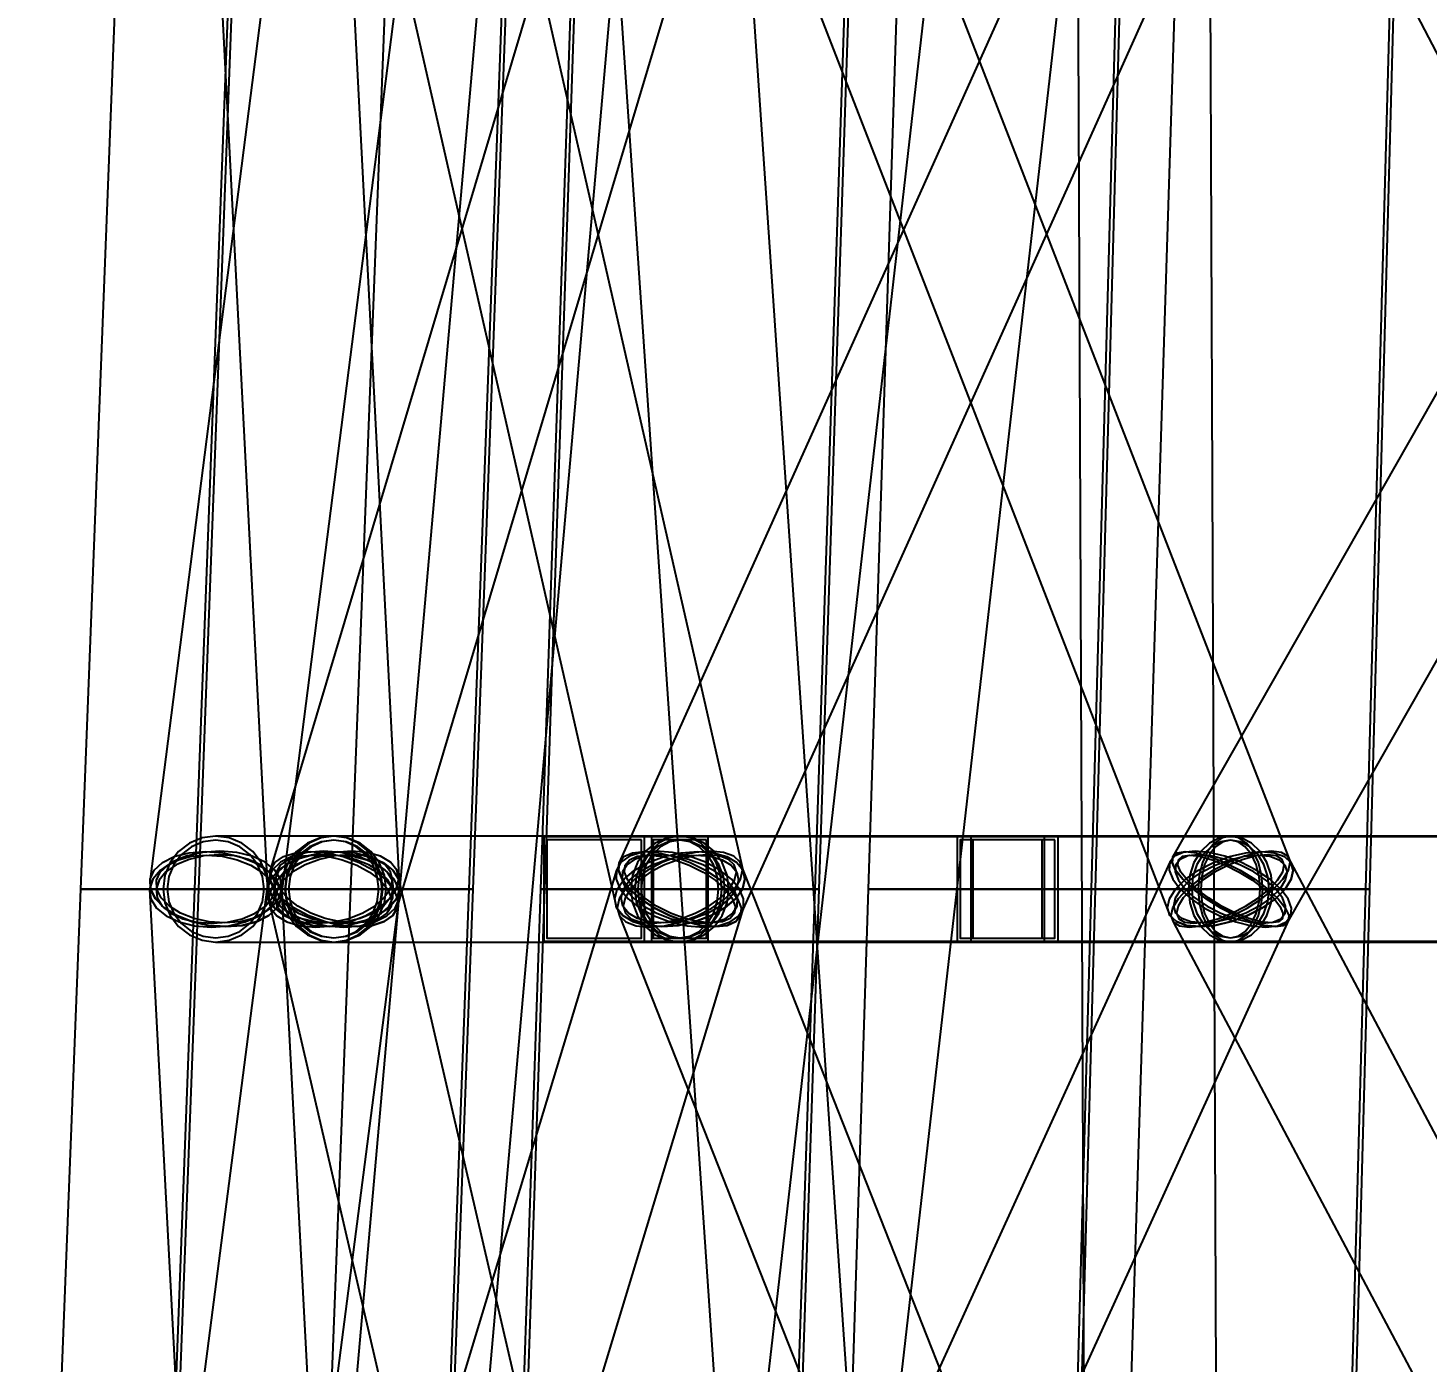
# Model space of a CAD drawing. Header units: millimetres. Extents: x -123812 to 252100, y -3000 to 639000.
# Drawn here: x -13997 to -8635, y 383188 to 388299 of the extents above; entities that cross this region are included whole.
import ezdxf

# ---------------------------------------------------------------- set-up
doc = ezdxf.new("R2010")
doc.units = ezdxf.units.MM
doc.layers.add('D-STR-DIM', color=7, linetype='Continuous', lineweight=13)
doc.layers.add('D-STR-STRC', color=7, linetype='Continuous', lineweight=25)
doc.styles.add('OpenSansCondensed-Light', font='OpenSansCondensed-Light.ttf')
doc.styles.add('TOWER_UNICODE', font='Arial Unicode.ttf')
doc.dimstyles.new('EZDXF', dxfattribs={"dimtxt": 0.25, "dimasz": 0.175, "dimexe": 0.375, "dimexo": 0.125, "dimgap": 0.1, "dimtad": 1, "dimlfac": 100, "dimzin": 12, "dimdsep": 46, "dimtxsty": 'OpenSansCondensed-Light', "dimblk": 'ARCHTICK', "dimcen": 2.5, "dimazin": 3, "dimtfac": 0.5, "dimtmove": 2, "dimatfit": 3})

# ---------------------------------------------------------------- blocks, each defined once
blk = doc.blocks.new('_ARCHTICK')
at = {"color": 0, "linetype": 'BYBLOCK', "const_width": 0.15}
blk.add_lwpolyline([(-0.5, -0.5), (0.5, 0.5)], dxfattribs=at)

msp = doc.modelspace()

# ---------------------------------------------------------------- linework, layer by layer
at = {"layer": 'D-STR-STRC'}
for points in [[(-9409.8, 375001), (-9512.6, 400001), (-9521.2, 400011.4), (-9546.6, 400021.1), (-9586.9, 400029.3), (-9639.6, 400035.5), (-9700.8, 400039.3), (-9766.6, 400040.4), (-9832.3, 400038.7), (-9893.6, 400034.5), (-9946.2, 400027.8), (-9986.5, 400019.3), (-10011.9, 400009.5), (-10020.5, 399999), (-9917.8, 374999)], [(-12948, 374977.9), (-10740.7, 399977.9), (-10749.3, 399986), (-10774.6, 399995.1), (-10814.8, 400004.5), (-10867.2, 400013.5), (-10928.2, 400021.7), (-10993.7, 400028.4), (-11059.2, 400033.1), (-11120.2, 400035.6), (-11172.6, 400035.7), (-11212.8, 400033.3), (-11238.1, 400028.7), (-11246.7, 400022.1), (-13454, 375022.1)], [(-10306.7, 375017), (-12008.5, 400017), (-12017.1, 400023.8), (-12042.4, 400028.9), (-12082.7, 400032.1), (-12135.2, 400033.1), (-12196.3, 400031.8), (-12261.9, 400028.4), (-12327.5, 400023), (-12388.6, 400016.1), (-12441.1, 400008), (-12481.4, 399999.4), (-12506.7, 399990.9), (-12515.3, 399983), (-10813.5, 374983)], [(-11583.3, 374971.3), (-8724, 399971.3), (-8732.6, 399977.9), (-8757.8, 399986), (-8797.9, 399995.1), (-8850.1, 400004.5), (-8911, 400013.5), (-8976.3, 400021.7), (-9041.6, 400028.4), (-9102.5, 400033.1), (-9154.8, 400035.6), (-9194.9, 400035.7), (-9220.1, 400033.3), (-9228.7, 400028.7), (-12088, 375028.7)], [(-6762.9, 390124.8), (-9610, 385124.8), (-9612.2, 385101.9), (-9599.1, 385072.1), (-9571.8, 385037.3), (-9531.9, 385000), (-9482.3, 384962.7), (-9426.4, 384927.9), (-9367.8, 384898.1), (-9310.7, 384875.2), (-9259, 384860.8), (-9216, 384855.9), (-9184.9, 384860.8), (-9167.6, 384875.2), (-6320.5, 389875.2)], [(-9471.4, 389875.2), (-6859, 384875.2), (-6834.9, 384860.8), (-6797.4, 384855.9), (-6749.1, 384860.8), (-6693.4, 384875.2), (-6633.9, 384898.1), (-6574.7, 384927.9), (-6519.9, 384962.7), (-6473.2, 385000), (-6437.8, 385037.3), (-6416.2, 385072.1), (-6409.6, 385101.9), (-6418.8, 385124.8), (-9031.2, 390124.8)], [(-11574.1, 390072.1), (-13068.9, 385072.1), (-13069.9, 385037.3), (-13054.2, 385000), (-13022.9, 384962.7), (-12978.2, 384927.9), (-12923, 384898.1), (-12861.2, 384875.2), (-12797, 384860.8), (-12734.6, 384855.9), (-12678.5, 384860.8), (-12632.4, 384875.2), (-12599.4, 384898.1), (-12581.8, 384927.9), (-11086.9, 389927.9)], [(-12879.7, 389927.9), (-11741.1, 384927.9), (-11717.3, 384898.1), (-11678.6, 384875.2), (-11627.7, 384860.8), (-11568, 384855.9), (-11503.6, 384860.8), (-11438.9, 384875.2), (-11378.2, 384898.1), (-11325.8, 384927.9), (-11285.2, 384962.7), (-11259.2, 385000), (-11249.4, 385037.3), (-11256.7, 385072.1), (-12395.4, 390072.1)], [(-9483.9, 390101.9), (-11731.5, 385101.9), (-11733.8, 385072.1), (-11720.2, 385037.3), (-11691.4, 385000), (-11649.6, 384962.7), (-11597.4, 384927.9), (-11538.6, 384898.1), (-11477, 384875.2), (-11417, 384860.8), (-11362.5, 384855.9), (-11317.3, 384860.8), (-11284.5, 384875.2), (-11266.3, 384898.1), (-9018.7, 389898.1)], [(-11562.2, 389898.1), (-9620.5, 384898.1), (-9595.8, 384875.2), (-9556.9, 384860.8), (-9506.6, 384855.9), (-9448.3, 384860.8), (-9385.9, 384875.2), (-9323.7, 384898.1), (-9266, 384927.9), (-9216.6, 384962.7), (-9179, 385000), (-9155.6, 385037.3), (-9148.2, 385072.1), (-9157.1, 385101.9), (-11098.8, 390101.9)], [(-12888.7, 390037.3), (-13528.9, 385037.3), (-13527.4, 385000), (-13508.8, 384962.7), (-13474.5, 384927.9), (-13426.8, 384898.1), (-13368.9, 384875.2), (-13304.8, 384860.8), (-13238.9, 384855.9), (-13175.7, 384860.8), (-13119.3, 384875.2), (-13073.8, 384898.1), (-13042.2, 384927.9), (-13026.6, 384962.7), (-12386.4, 389962.7)], [(-13336.6, 390000), (-13078.6, 385000), (-13074.1, 384962.7), (-13052.5, 384927.9), (-13015.5, 384898.1), (-12965.6, 384875.2), (-12906, 384860.8), (-12841, 384855.9), (-12774.9, 384860.8), (-12712.3, 384875.2), (-12657.3, 384898.1), (-12613.8, 384927.9), (-12584.7, 384962.7), (-12572.1, 385000), (-12830, 390000)], [(-6638.9, 385203.2), (-9388.8, 385203.2), (-9420.8, 385196.3), (-9450.7, 385176), (-9476.3, 385143.7), (-9495.9, 385101.6), (-9508.3, 385052.6), (-9512.5, 385000), (-9508.3, 384947.4), (-9495.9, 384898.4), (-9476.3, 384856.3), (-9450.7, 384824), (-9420.8, 384803.7), (-9388.8, 384796.8), (-6638.9, 384796.8)], [(-6638.9, 385203.2), (-9388.8, 385203.2), (-9420.8, 385196.3), (-9450.7, 385176), (-9476.3, 385143.7), (-9495.9, 385101.6), (-9508.3, 385052.6), (-9512.5, 385000), (-9508.3, 384947.4), (-9495.9, 384898.4), (-9476.3, 384856.3), (-9450.7, 384824), (-9420.8, 384803.7), (-9388.8, 384796.8), (-6638.9, 384796.8)], [(-13221.1, 379962.3), (-12574.3, 384962.3), (-12575.7, 385000), (-12594.2, 385037.7), (-12628.4, 385072.8), (-12676.1, 385102.9), (-12733.9, 385126.1), (-12797.9, 385140.6), (-12863.9, 385145.6), (-12927.1, 385140.6), (-12983.5, 385126.1), (-13029.1, 385102.9), (-13060.8, 385072.8), (-13076.4, 385037.7), (-13723.3, 380037.7)], [(-12759.9, 380000), (-13024.5, 385000), (-13029.1, 385037.7), (-13050.6, 385072.8), (-13087.6, 385102.9), (-13137.5, 385126.1), (-13197, 385140.6), (-13262, 385145.6), (-13328.1, 385140.6), (-13390.8, 385126.1), (-13445.7, 385102.9), (-13489.2, 385072.8), (-13518.3, 385037.7), (-13531, 385000), (-13266.4, 380000)], [(-12769.8, 379927.2), (-11255.5, 384927.2), (-11254.4, 384962.3), (-11269.9, 385000), (-11301.1, 385037.7), (-11345.7, 385072.8), (-11400.7, 385102.9), (-11462.5, 385126.1), (-11526.7, 385140.6), (-11589, 385145.6), (-11645.2, 385140.6), (-11691.4, 385126.1), (-11724.5, 385102.9), (-11742.2, 385072.8), (-13256.5, 380072.8)], [(-11425.3, 380072.8), (-12583.3, 385072.8), (-12607.1, 385102.9), (-12645.8, 385126.1), (-12696.7, 385140.6), (-12756.4, 385145.6), (-12820.8, 385140.6), (-12885.5, 385126.1), (-12946.1, 385102.9), (-12998.4, 385072.8), (-13039, 385037.7), (-13065, 385000), (-13074.7, 384962.3), (-13067.4, 384927.2), (-11909.3, 379927.2)], [(-11435.1, 379897.1), (-9156.7, 384897.1), (-9154.1, 384927.2), (-9167.6, 384962.3), (-9196.1, 385000), (-9237.8, 385037.7), (-9289.8, 385072.8), (-9348.5, 385102.9), (-9409.9, 385126.1), (-9469.9, 385140.6), (-9524.4, 385145.6), (-9569.7, 385140.6), (-9602.6, 385126.1), (-9621, 385102.9), (-11899.4, 380102.9)], [(-9295, 380102.9), (-11267.6, 385102.9), (-11292.3, 385126.1), (-11331.2, 385140.6), (-11381.5, 385145.6), (-11439.8, 385140.6), (-11502.1, 385126.1), (-11564.2, 385102.9), (-11621.8, 385072.8), (-11671.1, 385037.7), (-11708.6, 385000), (-11731.9, 384962.3), (-11739.2, 384927.2), (-11730.2, 384897.1), (-9757.6, 379897.1)], [(-6516.6, 380126.1), (-9169.3, 385126.1), (-9193.5, 385140.6), (-9230.9, 385145.6), (-9279.1, 385140.6), (-9334.8, 385126.1), (-9394.2, 385102.9), (-9453.2, 385072.8), (-9507.8, 385037.7), (-9554.3, 385000), (-9589.5, 384962.3), (-9611.1, 384927.2), (-9617.5, 384897.1), (-9608.3, 384873.9), (-6955.6, 379873.9)]]:
    msp.add_lwpolyline(points, dxfattribs=at)
for points in [[(-13796.3, 385000), (-12759.3, 385000), (-12565.3, 390000), (-13601.4, 390000)], [(-13359.2, 385000), (-12291.5, 385000), (-12104.8, 390000), (-13170.2, 390000)], [(-13343.9, 385000), (-12306.8, 385000), (-12119.5, 390000), (-13155.6, 390000)], [(-12032.7, 385000), (-10965, 385000), (-10797.8, 390000), (-11863.2, 390000)], [(-12017.4, 385000), (-10980.4, 385000), (-10812.4, 390000), (-11848.6, 390000)], [(-10776.5, 385000), (-9708.8, 385000), (-9551.3, 390000), (-10616.7, 390000)], [(-9922.7, 385000), (-8855, 385000), (-8718.6, 390000), (-9784, 390000)], [(-9907.3, 385000), (-8870.3, 385000), (-8733.3, 390000), (-9769.4, 390000)], [(-13479.2, 385000), (-13472.4, 384947.4), (-13452.2, 384898.4), (-13420.2, 384856.3), (-13378.5, 384824), (-13329.9, 384803.7), (-13277.8, 384796.8), (-12825.3, 384796.8), (-12773.2, 384803.7), (-12724.6, 384824), (-12682.9, 384856.3), (-12650.9, 384898.4), (-12630.8, 384947.4), (-12623.9, 385000), (-12630.8, 385052.6), (-12650.9, 385101.6), (-12682.9, 385143.7), (-12724.6, 385176), (-12773.2, 385196.3), (-12825.3, 385203.2), (-13277.8, 385203.2), (-13329.9, 385196.3), (-13378.5, 385176), (-13420.2, 385143.7), (-13452.2, 385101.6), (-13472.4, 385052.6)], [(-13479.2, 385000), (-13472.4, 384947.4), (-13452.2, 384898.4), (-13420.2, 384856.3), (-13378.5, 384824), (-13329.9, 384803.7), (-13277.8, 384796.8), (-13225.6, 384803.7), (-13177, 384824), (-13135.3, 384856.3), (-13103.3, 384898.4), (-13083.2, 384947.4), (-13076.3, 385000), (-13083.2, 385052.6), (-13103.3, 385101.6), (-13135.3, 385143.7), (-13177, 385176), (-13225.6, 385196.3), (-13277.8, 385203.2), (-13329.9, 385196.3), (-13378.5, 385176), (-13420.2, 385143.7), (-13452.2, 385101.6), (-13472.4, 385052.6)], [(-13479.2, 385000), (-13472.4, 384947.4), (-13452.2, 384898.4), (-13420.2, 384856.3), (-13378.5, 384824), (-13329.9, 384803.7), (-13277.8, 384796.8), (-12825.3, 384796.8), (-12773.2, 384803.7), (-12724.6, 384824), (-12682.9, 384856.3), (-12650.9, 384898.4), (-12630.8, 384947.4), (-12623.9, 385000), (-12630.8, 385052.6), (-12650.9, 385101.6), (-12682.9, 385143.7), (-12724.6, 385176), (-12773.2, 385196.3), (-12825.3, 385203.2), (-13277.8, 385203.2), (-13329.9, 385196.3), (-13378.5, 385176), (-13420.2, 385143.7), (-13452.2, 385101.6), (-13472.4, 385052.6)], [(-13479.2, 385000), (-13472.4, 384947.4), (-13452.2, 384898.4), (-13420.2, 384856.3), (-13378.5, 384824), (-13329.9, 384803.7), (-13277.8, 384796.8), (-13225.6, 384803.7), (-13177, 384824), (-13135.3, 384856.3), (-13103.3, 384898.4), (-13083.2, 384947.4), (-13076.3, 385000), (-13083.2, 385052.6), (-13103.3, 385101.6), (-13135.3, 385143.7), (-13177, 385176), (-13225.6, 385196.3), (-13277.8, 385203.2), (-13329.9, 385196.3), (-13378.5, 385176), (-13420.2, 385143.7), (-13452.2, 385101.6), (-13472.4, 385052.6)], [(-13463.4, 385000), (-13457.1, 384951.5), (-13438.5, 384906.4), (-13409, 384867.6), (-13370.6, 384837.9), (-13325.8, 384819.2), (-13277.8, 384812.8), (-13229.7, 384819.2), (-13185, 384837.9), (-13146.5, 384867.6), (-13117, 384906.4), (-13098.5, 384951.5), (-13092.2, 385000), (-13098.5, 385048.5), (-13117, 385093.6), (-13146.5, 385132.4), (-13185, 385162.1), (-13229.7, 385180.8), (-13277.8, 385187.2), (-13325.8, 385180.8), (-13370.6, 385162.1), (-13409, 385132.4), (-13438.5, 385093.6), (-13457.1, 385048.5)], [(-13463.4, 385000), (-13457.1, 384951.5), (-13438.5, 384906.4), (-13409, 384867.6), (-13370.6, 384837.9), (-13325.8, 384819.2), (-13277.8, 384812.8), (-13229.7, 384819.2), (-13185, 384837.9), (-13146.5, 384867.6), (-13117, 384906.4), (-13098.5, 384951.5), (-13092.2, 385000), (-13098.5, 385048.5), (-13117, 385093.6), (-13146.5, 385132.4), (-13185, 385162.1), (-13229.7, 385180.8), (-13277.8, 385187.2), (-13325.8, 385180.8), (-13370.6, 385162.1), (-13409, 385132.4), (-13438.5, 385093.6), (-13457.1, 385048.5)], [(-13026.8, 385000), (-13019.9, 384947.4), (-12999.8, 384898.4), (-12967.8, 384856.3), (-12926.1, 384824), (-12877.5, 384803.7), (-12825.3, 384796.8), (-12773.2, 384803.7), (-12724.6, 384824), (-12682.9, 384856.3), (-12650.9, 384898.4), (-12630.8, 384947.4), (-12623.9, 385000), (-12630.8, 385052.6), (-12650.9, 385101.6), (-12682.9, 385143.7), (-12724.6, 385176), (-12773.2, 385196.3), (-12825.3, 385203.2), (-12877.5, 385196.3), (-12926.1, 385176), (-12967.8, 385143.7), (-12999.8, 385101.6), (-13019.9, 385052.6)], [(-13026.8, 385000), (-13019.9, 384947.4), (-12999.8, 384898.4), (-12967.8, 384856.3), (-12926.1, 384824), (-12877.5, 384803.7), (-12825.3, 384796.8), (-12773.2, 384803.7), (-12724.6, 384824), (-12682.9, 384856.3), (-12650.9, 384898.4), (-12630.8, 384947.4), (-12623.9, 385000), (-12630.8, 385052.6), (-12650.9, 385101.6), (-12682.9, 385143.7), (-12724.6, 385176), (-12773.2, 385196.3), (-12825.3, 385203.2), (-12877.5, 385196.3), (-12926.1, 385176), (-12967.8, 385143.7), (-12999.8, 385101.6), (-13019.9, 385052.6)], [(-13013.1, 385000), (-13006.7, 384947.4), (-12987.9, 384898.4), (-12958.1, 384856.3), (-12919.2, 384824), (-12873.9, 384803.7), (-12825.3, 384796.8), (-11498.9, 384796.8), (-11450.3, 384803.7), (-11405, 384824), (-11366.1, 384856.3), (-11336.3, 384898.4), (-11317.6, 384947.4), (-11311.2, 385000), (-11317.6, 385052.6), (-11336.3, 385101.6), (-11366.1, 385143.7), (-11405, 385176), (-11450.3, 385196.3), (-11498.9, 385203.2), (-12825.3, 385203.2), (-12873.9, 385196.3), (-12919.2, 385176), (-12958.1, 385143.7), (-12987.9, 385101.6), (-13006.7, 385052.6)], [(-13013.1, 385000), (-13006.7, 384947.4), (-12987.9, 384898.4), (-12958.1, 384856.3), (-12919.2, 384824), (-12873.9, 384803.7), (-12825.3, 384796.8), (-12776.8, 384803.7), (-12731.5, 384824), (-12692.6, 384856.3), (-12662.8, 384898.4), (-12644, 384947.4), (-12637.6, 385000), (-12644, 385052.6), (-12662.8, 385101.6), (-12692.6, 385143.7), (-12731.5, 385176), (-12776.8, 385196.3), (-12825.3, 385203.2), (-12873.9, 385196.3), (-12919.2, 385176), (-12958.1, 385143.7), (-12987.9, 385101.6), (-13006.7, 385052.6)], [(-13013.1, 385000), (-13006.7, 384947.4), (-12987.9, 384898.4), (-12958.1, 384856.3), (-12919.2, 384824), (-12873.9, 384803.7), (-12825.3, 384796.8), (-11498.9, 384796.8), (-11450.3, 384803.7), (-11405, 384824), (-11366.1, 384856.3), (-11336.3, 384898.4), (-11317.6, 384947.4), (-11311.2, 385000), (-11317.6, 385052.6), (-11336.3, 385101.6), (-11366.1, 385143.7), (-11405, 385176), (-11450.3, 385196.3), (-11498.9, 385203.2), (-12825.3, 385203.2), (-12873.9, 385196.3), (-12919.2, 385176), (-12958.1, 385143.7), (-12987.9, 385101.6), (-13006.7, 385052.6)], [(-13013.1, 385000), (-13006.7, 384947.4), (-12987.9, 384898.4), (-12958.1, 384856.3), (-12919.2, 384824), (-12873.9, 384803.7), (-12825.3, 384796.8), (-12776.8, 384803.7), (-12731.5, 384824), (-12692.6, 384856.3), (-12662.8, 384898.4), (-12644, 384947.4), (-12637.6, 385000), (-12644, 385052.6), (-12662.8, 385101.6), (-12692.6, 385143.7), (-12731.5, 385176), (-12776.8, 385196.3), (-12825.3, 385203.2), (-12873.9, 385196.3), (-12919.2, 385176), (-12958.1, 385143.7), (-12987.9, 385101.6), (-13006.7, 385052.6)], [(-13010.9, 385000), (-13004.6, 384951.5), (-12986.1, 384906.4), (-12956.6, 384867.6), (-12918.1, 384837.9), (-12873.4, 384819.2), (-12825.3, 384812.8), (-12777.3, 384819.2), (-12732.5, 384837.9), (-12694.1, 384867.6), (-12664.6, 384906.4), (-12646.1, 384951.5), (-12639.7, 385000), (-12646.1, 385048.5), (-12664.6, 385093.6), (-12694.1, 385132.4), (-12732.5, 385162.1), (-12777.3, 385180.8), (-12825.3, 385187.2), (-12873.4, 385180.8), (-12918.1, 385162.1), (-12956.6, 385132.4), (-12986.1, 385093.6), (-13004.6, 385048.5)], [(-13010.9, 385000), (-13004.6, 384951.5), (-12986.1, 384906.4), (-12956.6, 384867.6), (-12918.1, 384837.9), (-12873.4, 384819.2), (-12825.3, 384812.8), (-12777.3, 384819.2), (-12732.5, 384837.9), (-12694.1, 384867.6), (-12664.6, 384906.4), (-12646.1, 384951.5), (-12639.7, 385000), (-12646.1, 385048.5), (-12664.6, 385093.6), (-12694.1, 385132.4), (-12732.5, 385162.1), (-12777.3, 385180.8), (-12825.3, 385187.2), (-12873.4, 385180.8), (-12918.1, 385162.1), (-12956.6, 385132.4), (-12986.1, 385093.6), (-13004.6, 385048.5)], [(-12998.3, 385000), (-12992.4, 384951.5), (-12975.1, 384906.4), (-12947.6, 384867.6), (-12911.8, 384837.9), (-12870.1, 384819.2), (-12825.3, 384812.8), (-12780.6, 384819.2), (-12738.9, 384837.9), (-12703.1, 384867.6), (-12675.6, 384906.4), (-12658.3, 384951.5), (-12652.4, 385000), (-12658.3, 385048.5), (-12675.6, 385093.6), (-12703.1, 385132.4), (-12738.9, 385162.1), (-12780.6, 385180.8), (-12825.3, 385187.2), (-12870.1, 385180.8), (-12911.8, 385162.1), (-12947.6, 385132.4), (-12975.1, 385093.6), (-12992.4, 385048.5)], [(-12998.3, 385000), (-12992.4, 384951.5), (-12975.1, 384906.4), (-12947.6, 384867.6), (-12911.8, 384837.9), (-12870.1, 384819.2), (-12825.3, 384812.8), (-12780.6, 384819.2), (-12738.9, 384837.9), (-12703.1, 384867.6), (-12675.6, 384906.4), (-12658.3, 384951.5), (-12652.4, 385000), (-12658.3, 385048.5), (-12675.6, 385093.6), (-12703.1, 385132.4), (-12738.9, 385162.1), (-12780.6, 385180.8), (-12825.3, 385187.2), (-12870.1, 385180.8), (-12911.8, 385162.1), (-12947.6, 385132.4), (-12975.1, 385093.6), (-12992.4, 385048.5)], [(-12020.4, 384800), (-10049.5, 384800), (-10049.5, 385200), (-12020.4, 385200)], [(-11634, 385200), (-12020.4, 385200), (-12020.4, 384800), (-11634, 384800)], [(-12020.4, 384800), (-10049.5, 384800), (-10049.5, 385200), (-12020.4, 385200)], [(-11634, 385200), (-12020.4, 385200), (-12020.4, 384800), (-11634, 384800)], [(-11645.6, 385188), (-12008.8, 385188), (-12008.8, 384812), (-11645.6, 384812)], [(-11645.6, 385188), (-12008.8, 385188), (-12008.8, 384812), (-11645.6, 384812)], [(-11686.6, 385000), (-11680.2, 384947.4), (-11661.5, 384898.4), (-11631.6, 384856.3), (-11592.8, 384824), (-11547.5, 384803.7), (-11498.9, 384796.8), (-11450.3, 384803.7), (-11405, 384824), (-11366.1, 384856.3), (-11336.3, 384898.4), (-11317.6, 384947.4), (-11311.2, 385000), (-11317.6, 385052.6), (-11336.3, 385101.6), (-11366.1, 385143.7), (-11405, 385176), (-11450.3, 385196.3), (-11498.9, 385203.2), (-11547.5, 385196.3), (-11592.8, 385176), (-11631.6, 385143.7), (-11661.5, 385101.6), (-11680.2, 385052.6)], [(-11686.6, 385000), (-11680.2, 384947.4), (-11661.5, 384898.4), (-11631.6, 384856.3), (-11592.8, 384824), (-11547.5, 384803.7), (-11498.9, 384796.8), (-11450.3, 384803.7), (-11405, 384824), (-11366.1, 384856.3), (-11336.3, 384898.4), (-11317.6, 384947.4), (-11311.2, 385000), (-11317.6, 385052.6), (-11336.3, 385101.6), (-11366.1, 385143.7), (-11405, 385176), (-11450.3, 385196.3), (-11498.9, 385203.2), (-11547.5, 385196.3), (-11592.8, 385176), (-11631.6, 385143.7), (-11661.5, 385101.6), (-11680.2, 385052.6)], [(-11671.8, 385000), (-11665.9, 384951.5), (-11648.7, 384906.4), (-11621.2, 384867.6), (-11585.4, 384837.9), (-11543.7, 384819.2), (-11498.9, 384812.8), (-11454.1, 384819.2), (-11412.4, 384837.9), (-11376.6, 384867.6), (-11349.1, 384906.4), (-11331.8, 384951.5), (-11325.9, 385000), (-11331.8, 385048.5), (-11349.1, 385093.6), (-11376.6, 385132.4), (-11412.4, 385162.1), (-11454.1, 385180.8), (-11498.9, 385187.2), (-11543.7, 385180.8), (-11585.4, 385162.1), (-11621.2, 385132.4), (-11648.7, 385093.6), (-11665.9, 385048.5)], [(-11671.8, 385000), (-11665.9, 384951.5), (-11648.7, 384906.4), (-11621.2, 384867.6), (-11585.4, 384837.9), (-11543.7, 384819.2), (-11498.9, 384812.8), (-11454.1, 384819.2), (-11412.4, 384837.9), (-11376.6, 384867.6), (-11349.1, 384906.4), (-11331.8, 384951.5), (-11325.9, 385000), (-11331.8, 385048.5), (-11349.1, 385093.6), (-11376.6, 385132.4), (-11412.4, 385162.1), (-11454.1, 385180.8), (-11498.9, 385187.2), (-11543.7, 385180.8), (-11585.4, 385162.1), (-11621.2, 385132.4), (-11648.7, 385093.6), (-11665.9, 385048.5)], [(-11660.1, 385000), (-11654.6, 384947.4), (-11638.5, 384898.4), (-11612.9, 384856.3), (-11579.5, 384824), (-11540.6, 384803.7), (-11498.9, 384796.8), (-9388.8, 384796.8), (-9347.1, 384803.7), (-9308.2, 384824), (-9274.8, 384856.3), (-9249.2, 384898.4), (-9233.1, 384947.4), (-9227.6, 385000), (-9233.1, 385052.6), (-9249.2, 385101.6), (-9274.8, 385143.7), (-9308.2, 385176), (-9347.1, 385196.3), (-9388.8, 385203.2), (-11498.9, 385203.2), (-11540.6, 385196.3), (-11579.5, 385176), (-11612.9, 385143.7), (-11638.5, 385101.6), (-11654.6, 385052.6)], [(-11660.1, 385000), (-11654.6, 384947.4), (-11638.5, 384898.4), (-11612.9, 384856.3), (-11579.5, 384824), (-11540.6, 384803.7), (-11498.9, 384796.8), (-11457.2, 384803.7), (-11418.3, 384824), (-11384.9, 384856.3), (-11359.3, 384898.4), (-11343.2, 384947.4), (-11337.7, 385000), (-11343.2, 385052.6), (-11359.3, 385101.6), (-11384.9, 385143.7), (-11418.3, 385176), (-11457.2, 385196.3), (-11498.9, 385203.2), (-11540.6, 385196.3), (-11579.5, 385176), (-11612.9, 385143.7), (-11638.5, 385101.6), (-11654.6, 385052.6)], [(-11660.1, 385000), (-11654.6, 384947.4), (-11638.5, 384898.4), (-11612.9, 384856.3), (-11579.5, 384824), (-11540.6, 384803.7), (-11498.9, 384796.8), (-9388.8, 384796.8), (-9347.1, 384803.7), (-9308.2, 384824), (-9274.8, 384856.3), (-9249.2, 384898.4), (-9233.1, 384947.4), (-9227.6, 385000), (-9233.1, 385052.6), (-9249.2, 385101.6), (-9274.8, 385143.7), (-9308.2, 385176), (-9347.1, 385196.3), (-9388.8, 385203.2), (-11498.9, 385203.2), (-11540.6, 385196.3), (-11579.5, 385176), (-11612.9, 385143.7), (-11638.5, 385101.6), (-11654.6, 385052.6)], [(-11660.1, 385000), (-11654.6, 384947.4), (-11638.5, 384898.4), (-11612.9, 384856.3), (-11579.5, 384824), (-11540.6, 384803.7), (-11498.9, 384796.8), (-11457.2, 384803.7), (-11418.3, 384824), (-11384.9, 384856.3), (-11359.3, 384898.4), (-11343.2, 384947.4), (-11337.7, 385000), (-11343.2, 385052.6), (-11359.3, 385101.6), (-11384.9, 385143.7), (-11418.3, 385176), (-11457.2, 385196.3), (-11498.9, 385203.2), (-11540.6, 385196.3), (-11579.5, 385176), (-11612.9, 385143.7), (-11638.5, 385101.6), (-11654.6, 385052.6)], [(-11647.4, 385000), (-11642.3, 384951.5), (-11627.5, 384906.4), (-11603.9, 384867.6), (-11573.2, 384837.9), (-11537.3, 384819.2), (-11498.9, 384812.8), (-11460.5, 384819.2), (-11424.6, 384837.9), (-11393.9, 384867.6), (-11370.3, 384906.4), (-11355.4, 384951.5), (-11350.4, 385000), (-11355.4, 385048.5), (-11370.3, 385093.6), (-11393.9, 385132.4), (-11424.6, 385162.1), (-11460.5, 385180.8), (-11498.9, 385187.2), (-11537.3, 385180.8), (-11573.2, 385162.1), (-11603.9, 385132.4), (-11627.5, 385093.6), (-11642.3, 385048.5)], [(-11647.4, 385000), (-11642.3, 384951.5), (-11627.5, 384906.4), (-11603.9, 384867.6), (-11573.2, 384837.9), (-11537.3, 384819.2), (-11498.9, 384812.8), (-11460.5, 384819.2), (-11424.6, 384837.9), (-11393.9, 384867.6), (-11370.3, 384906.4), (-11355.4, 384951.5), (-11350.4, 385000), (-11355.4, 385048.5), (-11370.3, 385093.6), (-11393.9, 385132.4), (-11424.6, 385162.1), (-11460.5, 385180.8), (-11498.9, 385187.2), (-11537.3, 385180.8), (-11573.2, 385162.1), (-11603.9, 385132.4), (-11627.5, 385093.6), (-11642.3, 385048.5)], [(-11607.3, 384800), (-5805.2, 384800), (-5805.2, 385200), (-11607.3, 385200)], [(-11390.5, 385200), (-11607.3, 385200), (-11607.3, 384800), (-11390.5, 384800)], [(-11397, 385188), (-11600.8, 385188), (-11600.8, 384812), (-11397, 384812)], [(-10049.5, 385200), (-10435.9, 385200), (-10435.9, 384800), (-10049.5, 384800)], [(-10049.5, 385200), (-10435.9, 385200), (-10435.9, 384800), (-10049.5, 384800)], [(-10061.1, 385188), (-10424.3, 385188), (-10424.3, 384812), (-10061.1, 384812)], [(-10061.1, 385188), (-10424.3, 385188), (-10424.3, 384812), (-10061.1, 384812)], [(-10384.1, 384800), (-5772.2, 384800), (-5772.2, 385200), (-10384.1, 385200)], [(-10101.3, 385200), (-10384.1, 385200), (-10384.1, 384800), (-10101.3, 384800)], [(-10384.1, 384800), (-5772.2, 384800), (-5772.2, 385200), (-10384.1, 385200)], [(-10101.3, 385200), (-10384.1, 385200), (-10384.1, 384800), (-10101.3, 384800)], [(-10109.7, 385188), (-10375.6, 385188), (-10375.6, 384812), (-10109.7, 384812)], [(-10109.7, 385188), (-10375.6, 385188), (-10375.6, 384812), (-10109.7, 384812)], [(-9550, 385000), (-9544.5, 384947.4), (-9528.4, 384898.4), (-9502.8, 384856.3), (-9469.4, 384824), (-9430.5, 384803.7), (-9388.8, 384796.8), (-9347.1, 384803.7), (-9308.2, 384824), (-9274.8, 384856.3), (-9249.2, 384898.4), (-9233.1, 384947.4), (-9227.6, 385000), (-9233.1, 385052.6), (-9249.2, 385101.6), (-9274.8, 385143.7), (-9308.2, 385176), (-9347.1, 385196.3), (-9388.8, 385203.2), (-9430.5, 385196.3), (-9469.4, 385176), (-9502.8, 385143.7), (-9528.4, 385101.6), (-9544.5, 385052.6)], [(-9550, 385000), (-9544.5, 384947.4), (-9528.4, 384898.4), (-9502.8, 384856.3), (-9469.4, 384824), (-9430.5, 384803.7), (-9388.8, 384796.8), (-9347.1, 384803.7), (-9308.2, 384824), (-9274.8, 384856.3), (-9249.2, 384898.4), (-9233.1, 384947.4), (-9227.6, 385000), (-9233.1, 385052.6), (-9249.2, 385101.6), (-9274.8, 385143.7), (-9308.2, 385176), (-9347.1, 385196.3), (-9388.8, 385203.2), (-9430.5, 385196.3), (-9469.4, 385176), (-9502.8, 385143.7), (-9528.4, 385101.6), (-9544.5, 385052.6)], [(-9537.3, 385000), (-9532.3, 384951.5), (-9517.4, 384906.4), (-9493.8, 384867.6), (-9463.1, 384837.9), (-9427.2, 384819.2), (-9388.8, 384812.8), (-9350.4, 384819.2), (-9314.5, 384837.9), (-9283.8, 384867.6), (-9260.2, 384906.4), (-9245.4, 384951.5), (-9240.3, 385000), (-9245.4, 385048.5), (-9260.2, 385093.6), (-9283.8, 385132.4), (-9314.5, 385162.1), (-9350.4, 385180.8), (-9388.8, 385187.2), (-9427.2, 385180.8), (-9463.1, 385162.1), (-9493.8, 385132.4), (-9517.4, 385093.6), (-9532.3, 385048.5)], [(-9537.3, 385000), (-9532.3, 384951.5), (-9517.4, 384906.4), (-9493.8, 384867.6), (-9463.1, 384837.9), (-9427.2, 384819.2), (-9388.8, 384812.8), (-9350.4, 384819.2), (-9314.5, 384837.9), (-9283.8, 384867.6), (-9260.2, 384906.4), (-9245.4, 384951.5), (-9240.3, 385000), (-9245.4, 385048.5), (-9260.2, 385093.6), (-9283.8, 385132.4), (-9314.5, 385162.1), (-9350.4, 385180.8), (-9388.8, 385187.2), (-9427.2, 385180.8), (-9463.1, 385162.1), (-9493.8, 385132.4), (-9517.4, 385093.6), (-9532.3, 385048.5)], [(-9512.5, 385000), (-9508.3, 384947.4), (-9495.9, 384898.4), (-9476.3, 384856.3), (-9450.7, 384824), (-9420.8, 384803.7), (-9388.8, 384796.8), (-9356.8, 384803.7), (-9327, 384824), (-9301.3, 384856.3), (-9281.7, 384898.4), (-9269.3, 384947.4), (-9265.1, 385000), (-9269.3, 385052.6), (-9281.7, 385101.6), (-9301.3, 385143.7), (-9327, 385176), (-9356.8, 385196.3), (-9388.8, 385203.2), (-9420.8, 385196.3), (-9450.7, 385176), (-9476.3, 385143.7), (-9495.9, 385101.6), (-9508.3, 385052.6)], [(-9512.5, 385000), (-9508.3, 384947.4), (-9495.9, 384898.4), (-9476.3, 384856.3), (-9450.7, 384824), (-9420.8, 384803.7), (-9388.8, 384796.8), (-9356.8, 384803.7), (-9327, 384824), (-9301.3, 384856.3), (-9281.7, 384898.4), (-9269.3, 384947.4), (-9265.1, 385000), (-9269.3, 385052.6), (-9281.7, 385101.6), (-9301.3, 385143.7), (-9327, 385176), (-9356.8, 385196.3), (-9388.8, 385203.2), (-9420.8, 385196.3), (-9450.7, 385176), (-9476.3, 385143.7), (-9495.9, 385101.6), (-9508.3, 385052.6)], [(-9502.8, 385000), (-9498.9, 384951.5), (-9487.5, 384906.4), (-9469.4, 384867.6), (-9445.8, 384837.9), (-9418.3, 384819.2), (-9388.8, 384812.8), (-9359.3, 384819.2), (-9331.8, 384837.9), (-9308.2, 384867.6), (-9290.1, 384906.4), (-9278.7, 384951.5), (-9274.8, 385000), (-9278.7, 385048.5), (-9290.1, 385093.6), (-9308.2, 385132.4), (-9331.8, 385162.1), (-9359.3, 385180.8), (-9388.8, 385187.2), (-9418.3, 385180.8), (-9445.8, 385162.1), (-9469.4, 385132.4), (-9487.5, 385093.6), (-9498.9, 385048.5)], [(-9502.8, 385000), (-9498.9, 384951.5), (-9487.5, 384906.4), (-9469.4, 384867.6), (-9445.8, 384837.9), (-9418.3, 384819.2), (-9388.8, 384812.8), (-9359.3, 384819.2), (-9331.8, 384837.9), (-9308.2, 384867.6), (-9290.1, 384906.4), (-9278.7, 384951.5), (-9274.8, 385000), (-9278.7, 385048.5), (-9290.1, 385093.6), (-9308.2, 385132.4), (-9331.8, 385162.1), (-9359.3, 385180.8), (-9388.8, 385187.2), (-9418.3, 385180.8), (-9445.8, 385162.1), (-9469.4, 385132.4), (-9487.5, 385093.6), (-9498.9, 385048.5)], [(-13531, 385000), (-13526.5, 384962.3), (-13505, 384927.2), (-13468, 384897.1), (-13418.1, 384873.9), (-13358.5, 384859.4), (-13293.5, 384854.4), (-13227.4, 384859.4), (-13164.8, 384873.9), (-13109.8, 384897.1), (-13066.3, 384927.2), (-13037.2, 384962.3), (-13024.5, 385000), (-13029.1, 385037.7), (-13050.6, 385072.8), (-13087.6, 385102.9), (-13137.5, 385126.1), (-13197, 385140.6), (-13262, 385145.6), (-13328.1, 385140.6), (-13390.8, 385126.1), (-13445.7, 385102.9), (-13489.2, 385072.8), (-13518.3, 385037.7)], [(-13028.2, 385000), (-13026.6, 384962.7), (-13042.2, 384927.9), (-13073.8, 384898.1), (-13119.3, 384875.2), (-13175.7, 384860.8), (-13238.9, 384855.9), (-13304.8, 384860.8), (-13368.9, 384875.2), (-13426.8, 384898.1), (-13474.5, 384927.9), (-13508.8, 384962.7), (-13527.4, 385000), (-13528.9, 385037.3), (-13513.3, 385072.1), (-13481.7, 385101.9), (-13436.2, 385124.8), (-13379.9, 385139.2), (-13316.6, 385144.1), (-13250.7, 385139.2), (-13186.6, 385124.8), (-13128.8, 385101.9), (-13081.1, 385072.1), (-13046.8, 385037.3)], [(-13506.1, 385000), (-13502, 384966), (-13482.6, 384934.4), (-13449.3, 384907.2), (-13404.2, 384886.3), (-13350.6, 384873.2), (-13292, 384868.8), (-13232.4, 384873.2), (-13175.9, 384886.3), (-13126.4, 384907.2), (-13087.1, 384934.4), (-13060.9, 384966), (-13049.4, 385000), (-13053.5, 385034), (-13072.9, 385065.6), (-13106.3, 385092.8), (-13151.3, 385113.7), (-13205, 385126.8), (-13263.6, 385131.2), (-13323.2, 385126.8), (-13379.7, 385113.7), (-13429.2, 385092.8), (-13468.4, 385065.6), (-13494.7, 385034)], [(-12572.1, 385000), (-12584.7, 384962.7), (-12613.8, 384927.9), (-12657.3, 384898.1), (-12712.3, 384875.2), (-12774.9, 384860.8), (-12841, 384855.9), (-12906, 384860.8), (-12965.6, 384875.2), (-13015.5, 384898.1), (-13052.5, 384927.9), (-13074.1, 384962.7), (-13078.6, 385000), (-13066, 385037.3), (-13036.9, 385072.1), (-12993.4, 385101.9), (-12938.4, 385124.8), (-12875.8, 385139.2), (-12809.7, 385144.1), (-12744.7, 385139.2), (-12685.1, 385124.8), (-12635.2, 385101.9), (-12598.2, 385072.1), (-12576.6, 385037.3)], [(-13075, 385000), (-13056.5, 384962.3), (-13022.3, 384927.2), (-12974.6, 384897.1), (-12916.8, 384873.9), (-12852.8, 384859.4), (-12786.8, 384854.4), (-12723.6, 384859.4), (-12667.2, 384873.9), (-12621.6, 384897.1), (-12589.9, 384927.2), (-12574.3, 384962.3), (-12575.7, 385000), (-12594.2, 385037.7), (-12628.4, 385072.8), (-12676.1, 385102.9), (-12733.9, 385126.1), (-12797.9, 385140.6), (-12863.9, 385145.6), (-12927.1, 385140.6), (-12983.5, 385126.1), (-13029.1, 385102.9), (-13060.8, 385072.8), (-13076.4, 385037.7)], [(-13065, 385000), (-13074.7, 384962.3), (-13067.4, 384927.2), (-13043.6, 384897.1), (-13004.9, 384873.9), (-12954, 384859.4), (-12894.3, 384854.4), (-12829.9, 384859.4), (-12765.2, 384873.9), (-12704.6, 384897.1), (-12652.3, 384927.2), (-12611.7, 384962.3), (-12585.7, 385000), (-12576, 385037.7), (-12583.3, 385072.8), (-12607.1, 385102.9), (-12645.8, 385126.1), (-12696.7, 385140.6), (-12756.4, 385145.6), (-12820.8, 385140.6), (-12885.5, 385126.1), (-12946.1, 385102.9), (-12998.4, 385072.8), (-13039, 385037.7)], [(-12596.5, 385000), (-12580.8, 384962.7), (-12581.8, 384927.9), (-12599.4, 384898.1), (-12632.4, 384875.2), (-12678.5, 384860.8), (-12734.6, 384855.9), (-12797, 384860.8), (-12861.2, 384875.2), (-12923, 384898.1), (-12978.2, 384927.9), (-13022.9, 384962.7), (-13054.2, 385000), (-13069.9, 385037.3), (-13068.9, 385072.1), (-13051.3, 385101.9), (-13018.3, 385124.8), (-12972.2, 385139.2), (-12916.1, 385144.1), (-12853.7, 385139.2), (-12789.5, 385124.8), (-12727.7, 385101.9), (-12672.5, 385072.1), (-12627.8, 385037.3)], [(-13050.4, 385000), (-13033.7, 384966), (-13002.9, 384934.4), (-12959.9, 384907.2), (-12907.8, 384886.3), (-12850.1, 384873.2), (-12790.6, 384868.8), (-12733.6, 384873.2), (-12682.8, 384886.3), (-12641.7, 384907.2), (-12613.1, 384934.4), (-12599, 384966), (-12600.3, 385000), (-12617, 385034), (-12647.8, 385065.6), (-12690.8, 385092.8), (-12742.9, 385113.7), (-12800.6, 385126.8), (-12860.1, 385131.2), (-12917.1, 385126.8), (-12967.9, 385113.7), (-13009, 385092.8), (-13037.6, 385065.6), (-13051.7, 385034)], [(-13041.4, 385000), (-13050.1, 384966), (-13043.6, 384934.4), (-13022.1, 384907.2), (-12987.2, 384886.3), (-12941.3, 384873.2), (-12887.5, 384868.8), (-12829.5, 384873.2), (-12771.1, 384886.3), (-12716.5, 384907.2), (-12669.3, 384934.4), (-12632.7, 384966), (-12609.3, 385000), (-12600.5, 385034), (-12607.1, 385065.6), (-12628.6, 385092.8), (-12663.5, 385113.7), (-12709.4, 385126.8), (-12763.2, 385131.2), (-12821.2, 385126.8), (-12879.6, 385113.7), (-12934.2, 385092.8), (-12981.4, 385065.6), (-13018, 385034)], [(-11259.2, 385000), (-11285.2, 384962.7), (-11325.8, 384927.9), (-11378.2, 384898.1), (-11438.9, 384875.2), (-11503.6, 384860.8), (-11568, 384855.9), (-11627.7, 384860.8), (-11678.6, 384875.2), (-11717.3, 384898.1), (-11741.1, 384927.9), (-11748.3, 384962.7), (-11738.6, 385000), (-11712.6, 385037.3), (-11672, 385072.1), (-11619.6, 385101.9), (-11558.9, 385124.8), (-11494.2, 385139.2), (-11429.8, 385144.1), (-11370.1, 385139.2), (-11319.2, 385124.8), (-11280.5, 385101.9), (-11256.7, 385072.1), (-11249.4, 385037.3)], [(-11727.8, 385000), (-11696.7, 384962.3), (-11652.1, 384927.2), (-11597.1, 384897.1), (-11535.3, 384873.9), (-11471.1, 384859.4), (-11408.8, 384854.4), (-11352.6, 384859.4), (-11306.4, 384873.9), (-11273.3, 384897.1), (-11255.5, 384927.2), (-11254.4, 384962.3), (-11269.9, 385000), (-11301.1, 385037.7), (-11345.7, 385072.8), (-11400.7, 385102.9), (-11462.5, 385126.1), (-11526.7, 385140.6), (-11589, 385145.6), (-11645.2, 385140.6), (-11691.4, 385126.1), (-11724.5, 385102.9), (-11742.2, 385072.8), (-11743.4, 385037.7)], [(-11708.6, 385000), (-11731.9, 384962.3), (-11739.2, 384927.2), (-11730.2, 384897.1), (-11705.4, 384873.9), (-11666.6, 384859.4), (-11616.3, 384854.4), (-11558, 384859.4), (-11495.7, 384873.9), (-11433.6, 384897.1), (-11376, 384927.2), (-11326.7, 384962.3), (-11289.2, 385000), (-11265.9, 385037.7), (-11258.6, 385072.8), (-11267.6, 385102.9), (-11292.3, 385126.1), (-11331.2, 385140.6), (-11381.5, 385145.6), (-11439.8, 385140.6), (-11502.1, 385126.1), (-11564.2, 385102.9), (-11621.8, 385072.8), (-11671.1, 385037.7)], [(-11306.3, 385000), (-11277.6, 384962.7), (-11263.9, 384927.9), (-11266.3, 384898.1), (-11284.5, 384875.2), (-11317.3, 384860.8), (-11362.5, 384855.9), (-11417, 384860.8), (-11477, 384875.2), (-11538.6, 384898.1), (-11597.4, 384927.9), (-11649.6, 384962.7), (-11691.4, 385000), (-11720.2, 385037.3), (-11733.8, 385072.1), (-11731.5, 385101.9), (-11713.3, 385124.8), (-11680.5, 385139.2), (-11635.3, 385144.1), (-11580.8, 385139.2), (-11520.7, 385124.8), (-11459.2, 385101.9), (-11400.3, 385072.1), (-11348.2, 385037.3)], [(-11705.3, 385000), (-11677.2, 384966), (-11637, 384934.4), (-11587.4, 384907.2), (-11531.7, 384886.3), (-11473.8, 384873.2), (-11417.6, 384868.8), (-11367, 384873.2), (-11325.3, 384886.3), (-11295.5, 384907.2), (-11279.5, 384934.4), (-11278.5, 384966), (-11292.5, 385000), (-11320.5, 385034), (-11360.8, 385065.6), (-11410.4, 385092.8), (-11466.1, 385113.7), (-11524, 385126.8), (-11580.2, 385131.2), (-11630.8, 385126.8), (-11672.5, 385113.7), (-11702.3, 385092.8), (-11718.3, 385065.6), (-11719.3, 385034)], [(-11688, 385000), (-11708.9, 384966), (-11715.6, 384934.4), (-11707.5, 384907.2), (-11685.1, 384886.3), (-11650.1, 384873.2), (-11604.8, 384868.8), (-11552.2, 384873.2), (-11496, 384886.3), (-11440, 384907.2), (-11388.1, 384934.4), (-11343.6, 384966), (-11309.8, 385000), (-11288.9, 385034), (-11282.2, 385065.6), (-11290.3, 385092.8), (-11312.7, 385113.7), (-11347.7, 385126.8), (-11393, 385131.2), (-11445.6, 385126.8), (-11501.8, 385113.7), (-11557.7, 385092.8), (-11609.7, 385065.6), (-11654.1, 385034)], [(-9179, 385000), (-9216.6, 384962.7), (-9266, 384927.9), (-9323.7, 384898.1), (-9385.9, 384875.2), (-9448.3, 384860.8), (-9506.6, 384855.9), (-9556.9, 384860.8), (-9595.8, 384875.2), (-9620.5, 384898.1), (-9629.5, 384927.9), (-9622, 384962.7), (-9598.7, 385000), (-9561, 385037.3), (-9511.6, 385072.1), (-9453.9, 385101.9), (-9391.7, 385124.8), (-9329.3, 385139.2), (-9271, 385144.1), (-9220.7, 385139.2), (-9181.8, 385124.8), (-9157.1, 385101.9), (-9148.2, 385072.1), (-9155.6, 385037.3)], [(-9581.5, 385000), (-9539.8, 384962.3), (-9487.9, 384927.2), (-9429.2, 384897.1), (-9367.7, 384873.9), (-9307.7, 384859.4), (-9253.2, 384854.4), (-9207.9, 384859.4), (-9175, 384873.9), (-9156.7, 384897.1), (-9154.1, 384927.2), (-9167.6, 384962.3), (-9196.1, 385000), (-9237.8, 385037.7), (-9289.8, 385072.8), (-9348.5, 385102.9), (-9409.9, 385126.1), (-9469.9, 385140.6), (-9524.4, 385145.6), (-9569.7, 385140.6), (-9602.6, 385126.1), (-9621, 385102.9), (-9623.5, 385072.8), (-9610, 385037.7)], [(-9554.3, 385000), (-9589.5, 384962.3), (-9611.1, 384927.2), (-9617.5, 384897.1), (-9608.3, 384873.9), (-9584.2, 384859.4), (-9546.7, 384854.4), (-9498.5, 384859.4), (-9442.8, 384873.9), (-9383.4, 384897.1), (-9324.4, 384927.2), (-9269.8, 384962.3), (-9223.3, 385000), (-9188.1, 385037.7), (-9166.5, 385072.8), (-9160.1, 385102.9), (-9169.3, 385126.1), (-9193.5, 385140.6), (-9230.9, 385145.6), (-9279.1, 385140.6), (-9334.8, 385126.1), (-9394.2, 385102.9), (-9453.2, 385072.8), (-9507.8, 385037.7)], [(-9245.7, 385000), (-9205.9, 384962.7), (-9178.5, 384927.9), (-9165.4, 384898.1), (-9167.6, 384875.2), (-9184.9, 384860.8), (-9216, 384855.9), (-9259, 384860.8), (-9310.7, 384875.2), (-9367.8, 384898.1), (-9426.4, 384927.9), (-9482.3, 384962.7), (-9531.9, 385000), (-9571.8, 385037.3), (-9599.1, 385072.1), (-9612.2, 385101.9), (-9610, 385124.8), (-9592.7, 385139.2), (-9561.6, 385144.1), (-9518.7, 385139.2), (-9466.9, 385124.8), (-9409.8, 385101.9), (-9351.3, 385072.1), (-9295.3, 385037.3)], [(-9562.5, 385000), (-9525, 384966), (-9478.1, 384934.4), (-9425.2, 384907.2), (-9369.8, 384886.3), (-9315.7, 384873.2), (-9266.5, 384868.8), (-9225.7, 384873.2), (-9196.1, 384886.3), (-9179.5, 384907.2), (-9177.2, 384934.4), (-9189.4, 384966), (-9215.1, 385000), (-9252.7, 385034), (-9299.5, 385065.6), (-9352.4, 385092.8), (-9407.8, 385113.7), (-9462, 385126.8), (-9511.1, 385131.2), (-9551.9, 385126.8), (-9581.6, 385113.7), (-9598.1, 385092.8), (-9600.4, 385065.6), (-9588.3, 385034)], [(-9538, 385000), (-9569.8, 384966), (-9589.2, 384934.4), (-9595, 384907.2), (-9586.7, 384886.3), (-9564.9, 384873.2), (-9531.2, 384868.8), (-9487.7, 384873.2), (-9437.5, 384886.3), (-9384, 384907.2), (-9330.8, 384934.4), (-9281.5, 384966), (-9239.6, 385000), (-9207.8, 385034), (-9188.4, 385065.6), (-9182.6, 385092.8), (-9190.9, 385113.7), (-9212.7, 385126.8), (-9246.5, 385131.2), (-9289.9, 385126.8), (-9340.1, 385113.7), (-9393.7, 385092.8), (-9446.8, 385065.6), (-9496.1, 385034)], [(-13052.8, 385000), (-13051.4, 384966.4), (-13065.4, 384935), (-13093.9, 384908.1), (-13134.9, 384887.5), (-13185.7, 384874.5), (-13242.7, 384870), (-13302.2, 384874.5), (-13359.9, 384887.5), (-13412.1, 384908.1), (-13455.1, 384935), (-13486.1, 384966.4), (-13502.8, 385000), (-13504.2, 385033.6), (-13490.2, 385065), (-13461.7, 385091.9), (-13420.6, 385112.5), (-13369.9, 385125.5), (-13312.8, 385130), (-13253.4, 385125.5), (-13195.6, 385112.5), (-13143.4, 385091.9), (-13100.4, 385065), (-13069.5, 385033.6)], [(-12597, 385000), (-12608.4, 384966.4), (-12634.6, 384935), (-12673.9, 384908.1), (-12723.4, 384887.5), (-12779.9, 384874.5), (-12839.5, 384870), (-12898.1, 384874.5), (-12951.8, 384887.5), (-12996.8, 384908.1), (-13030.2, 384935), (-13049.6, 384966.4), (-13053.7, 385000), (-13042.3, 385033.6), (-13016.1, 385065), (-12976.8, 385091.9), (-12927.3, 385112.5), (-12870.8, 385125.5), (-12811.2, 385130), (-12752.6, 385125.5), (-12698.9, 385112.5), (-12653.9, 385091.9), (-12620.5, 385065), (-12601.1, 385033.6)], [(-12619, 385000), (-12604.9, 384966.4), (-12605.8, 384935), (-12621.6, 384908.1), (-12651.4, 384887.5), (-12692.9, 384874.5), (-12743.6, 384870), (-12799.8, 384874.5), (-12857.7, 384887.5), (-12913.4, 384908.1), (-12963.1, 384935), (-13003.5, 384966.4), (-13031.7, 385000), (-13045.8, 385033.6), (-13044.9, 385065), (-13029.1, 385091.9), (-12999.3, 385112.5), (-12957.8, 385125.5), (-12907.1, 385130), (-12850.9, 385125.5), (-12793, 385112.5), (-12737.3, 385091.9), (-12687.6, 385065), (-12647.2, 385033.6)], [(-11282.8, 385000), (-11306.2, 384966.4), (-11342.9, 384935), (-11390.1, 384908.1), (-11444.8, 384887.5), (-11503.1, 384874.5), (-11561.2, 384870), (-11615, 384874.5), (-11660.9, 384887.5), (-11695.8, 384908.1), (-11717.2, 384935), (-11723.8, 384966.4), (-11715, 385000), (-11691.5, 385033.6), (-11654.9, 385065), (-11607.7, 385091.9), (-11553, 385112.5), (-11494.7, 385125.5), (-11436.6, 385130), (-11382.8, 385125.5), (-11336.9, 385112.5), (-11302, 385091.9), (-11280.6, 385065), (-11274, 385033.6)], [(-11325.3, 385000), (-11299.4, 384966.4), (-11287.1, 384935), (-11289.2, 384908.1), (-11305.6, 384887.5), (-11335.2, 384874.5), (-11375.9, 384870), (-11425, 384874.5), (-11479.2, 384887.5), (-11534.7, 384908.1), (-11587.7, 384935), (-11634.7, 384966.4), (-11672.5, 385000), (-11698.4, 385033.6), (-11710.7, 385065), (-11708.6, 385091.9), (-11692.2, 385112.5), (-11662.6, 385125.5), (-11621.9, 385130), (-11572.7, 385125.5), (-11518.6, 385112.5), (-11463.1, 385091.9), (-11410, 385065), (-11363, 385033.6)], [(-9199.6, 385000), (-9233.6, 384966.4), (-9278.1, 384935), (-9330.1, 384908.1), (-9386.2, 384887.5), (-9442.5, 384874.5), (-9495, 384870), (-9540.4, 384874.5), (-9575.4, 384887.5), (-9597.7, 384908.1), (-9605.8, 384935), (-9599, 384966.4), (-9578, 385000), (-9544.1, 385033.6), (-9499.5, 385065), (-9447.5, 385091.9), (-9391.4, 385112.5), (-9335.2, 385125.5), (-9282.6, 385130), (-9237.2, 385125.5), (-9202.2, 385112.5), (-9179.9, 385091.9), (-9171.8, 385065), (-9178.6, 385033.6)], [(-9259.8, 385000), (-9223.9, 384966.4), (-9199.2, 384935), (-9187.4, 384908.1), (-9189.4, 384887.5), (-9204.9, 384874.5), (-9233, 384870), (-9271.7, 384874.5), (-9318.4, 384887.5), (-9369.9, 384908.1), (-9422.7, 384935), (-9473.1, 384966.4), (-9517.8, 385000), (-9553.8, 385033.6), (-9578.4, 385065), (-9590.2, 385091.9), (-9588.2, 385112.5), (-9572.7, 385125.5), (-9544.6, 385130), (-9505.9, 385125.5), (-9459.2, 385112.5), (-9407.7, 385091.9), (-9355, 385065), (-9304.5, 385033.6)], [(-13991.2, 380000), (-12953.2, 380000), (-12759.3, 385000), (-13796.3, 385000)], [(-12759.3, 385000), (-12776.9, 385000), (-12828.7, 385000), (-12911.1, 385000), (-13018.5, 385000), (-13143.6, 385000), (-13277.8, 385000), (-13412, 385000), (-13537, 385000), (-13644.4, 385000), (-13726.8, 385000), (-13778.6, 385000), (-13796.3, 385000), (-13778.6, 385000), (-13726.8, 385000), (-13644.4, 385000), (-13537, 385000), (-13412, 385000), (-13277.8, 385000), (-13143.6, 385000), (-13018.5, 385000), (-12911.1, 385000), (-12828.7, 385000), (-12776.9, 385000)], [(-13548.2, 380000), (-12478.2, 380000), (-12291.5, 385000), (-13359.2, 385000)], [(-13532.2, 380000), (-12494.2, 380000), (-12306.8, 385000), (-13343.9, 385000)], [(-12291.5, 385000), (-12309.7, 385000), (-12363, 385000), (-12447.9, 385000), (-12558.4, 385000), (-12687.2, 385000), (-12825.3, 385000), (-12963.5, 385000), (-13092.3, 385000), (-13202.8, 385000), (-13287.7, 385000), (-13341, 385000), (-13359.2, 385000), (-13341, 385000), (-13287.7, 385000), (-13202.8, 385000), (-13092.3, 385000), (-12963.5, 385000), (-12825.3, 385000), (-12687.2, 385000), (-12558.4, 385000), (-12447.9, 385000), (-12363, 385000), (-12309.7, 385000)], [(-12306.8, 385000), (-12324.5, 385000), (-12376.3, 385000), (-12458.7, 385000), (-12566.1, 385000), (-12691.1, 385000), (-12825.3, 385000), (-12959.6, 385000), (-13084.6, 385000), (-13192, 385000), (-13274.4, 385000), (-13326.2, 385000), (-13343.9, 385000), (-13326.2, 385000), (-13274.4, 385000), (-13192, 385000), (-13084.6, 385000), (-12959.6, 385000), (-12825.3, 385000), (-12691.1, 385000), (-12566.1, 385000), (-12458.7, 385000), (-12376.3, 385000), (-12324.5, 385000)], [(-12202.3, 380000), (-11132.3, 380000), (-10965, 385000), (-12032.7, 385000)], [(-12186.3, 380000), (-11148.3, 380000), (-10980.4, 385000), (-12017.4, 385000)], [(-10965, 385000), (-10983.2, 385000), (-11036.6, 385000), (-11121.4, 385000), (-11232, 385000), (-11360.7, 385000), (-11498.9, 385000), (-11637.1, 385000), (-11765.8, 385000), (-11876.4, 385000), (-11961.2, 385000), (-12014.5, 385000), (-12032.7, 385000), (-12014.5, 385000), (-11961.2, 385000), (-11876.4, 385000), (-11765.8, 385000), (-11637.1, 385000), (-11498.9, 385000), (-11360.7, 385000), (-11232, 385000), (-11121.4, 385000), (-11036.6, 385000), (-10983.2, 385000)], [(-10980.4, 385000), (-10998, 385000), (-11049.8, 385000), (-11132.2, 385000), (-11239.6, 385000), (-11364.7, 385000), (-11498.9, 385000), (-11633.1, 385000), (-11758.2, 385000), (-11865.5, 385000), (-11947.9, 385000), (-11999.7, 385000), (-12017.4, 385000), (-11999.7, 385000), (-11947.9, 385000), (-11865.5, 385000), (-11758.2, 385000), (-11633.1, 385000), (-11498.9, 385000), (-11364.7, 385000), (-11239.6, 385000), (-11132.2, 385000), (-11049.8, 385000), (-10998, 385000)], [(-10936.4, 380000), (-9866.4, 380000), (-9708.8, 385000), (-10776.5, 385000)], [(-9708.8, 385000), (-9727, 385000), (-9780.3, 385000), (-9865.2, 385000), (-9975.7, 385000), (-10104.5, 385000), (-10242.7, 385000), (-10380.8, 385000), (-10509.6, 385000), (-10620.2, 385000), (-10705, 385000), (-10758.3, 385000), (-10776.5, 385000), (-10758.3, 385000), (-10705, 385000), (-10620.2, 385000), (-10509.6, 385000), (-10380.8, 385000), (-10242.7, 385000), (-10104.5, 385000), (-9975.7, 385000), (-9865.2, 385000), (-9780.3, 385000), (-9727, 385000)], [(-10061.3, 380000), (-8991.3, 380000), (-8855, 385000), (-9922.7, 385000)], [(-10045.3, 380000), (-9007.3, 380000), (-8870.3, 385000), (-9907.3, 385000)], [(-8855, 385000), (-8873.2, 385000), (-8926.5, 385000), (-9011.3, 385000), (-9121.9, 385000), (-9250.6, 385000), (-9388.8, 385000), (-9527, 385000), (-9655.7, 385000), (-9766.3, 385000), (-9851.1, 385000), (-9904.5, 385000), (-9922.7, 385000), (-9904.5, 385000), (-9851.1, 385000), (-9766.3, 385000), (-9655.7, 385000), (-9527, 385000), (-9388.8, 385000), (-9250.6, 385000), (-9121.9, 385000), (-9011.3, 385000), (-8926.5, 385000), (-8873.2, 385000)], [(-8870.3, 385000), (-8888, 385000), (-8939.8, 385000), (-9022.2, 385000), (-9129.5, 385000), (-9254.6, 385000), (-9388.8, 385000), (-9523, 385000), (-9648.1, 385000), (-9755.5, 385000), (-9837.9, 385000), (-9889.7, 385000), (-9907.3, 385000), (-9889.7, 385000), (-9837.9, 385000), (-9755.5, 385000), (-9648.1, 385000), (-9523, 385000), (-9388.8, 385000), (-9254.6, 385000), (-9129.5, 385000), (-9022.2, 385000), (-8939.8, 385000), (-8888, 385000)]]:
    msp.add_lwpolyline(points, close=True, dxfattribs=at)

# ---------------------------------------------------------------- dimensions: what is measured, and where the dimension line sits
at = {"layer": 'D-STR-DIM'}
msp.add_linear_dim(base=(-112000, 0), p1=(0, 0), p2=(0, 634000), angle=90, dimstyle='EZDXF', override={"dimtxt": 8400, "dimasz": 3750, "dimexe": 2100, "dimexo": 1800, "dimgap": 2100, "dimtad": 1, "dimdec": 0, "dimlfac": 1, "dimlunit": 2, "dimtxsty": 'TOWER_UNICODE', "dimclrd": 7, "dimclre": 7, "dimclrt": 7}, dxfattribs=at).render()

doc.saveas('drawing.dxf')
